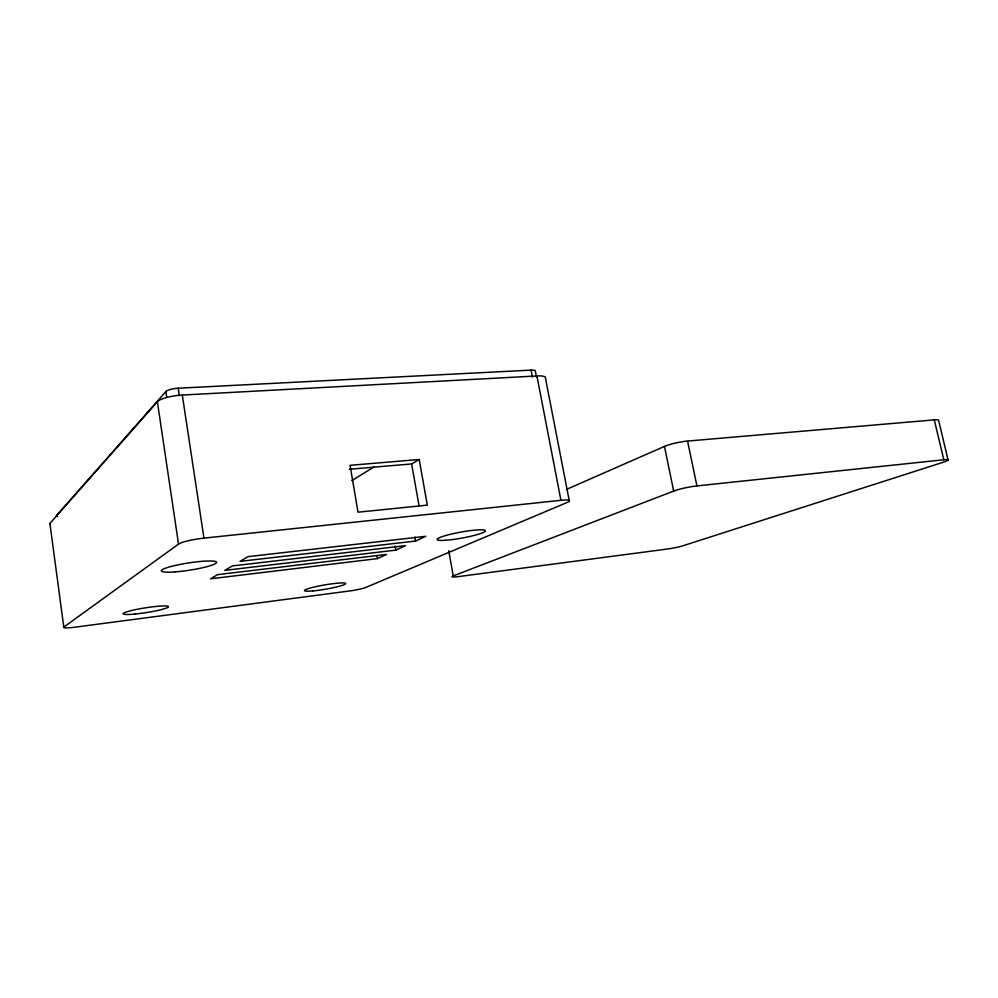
<?xml version="1.0" encoding="UTF-8"?>
<svg xmlns="http://www.w3.org/2000/svg" width="998" height="998" viewBox="0 0 998 998"><rect width="100%" height="100%" fill="white"/><g stroke="black" fill="none" stroke-linecap="round" stroke-linejoin="round"><path stroke-width="1.5" d="M536.462 376.907L535.39 371.343A8.72 2.008 -11.1 0 0 531.061 370.108L178.23 388.222A10.192 2.57 -7.2 0 0 165.855 391.565L56.375 515.704A7.535 1.31 -7.3 0 0 57.622 516.54M63.797 627.093L178.517 544.11A20.746 3.056 -8.6 0 1 203.966 538.134L560.938 500.322A17.702 2.383 -10.8 0 1 567.089 502.493L365.992 587.373A13.273 1.322 -9.9 0 1 349.088 591.028L75.91 627.068A15.269 1.547 -8.7 0 1 63.797 627.093L49.9 523.451L157.385 401.732A20.409 5.015 -7.3 0 1 182.297 395.058L536.924 375.959A17.453 3.93 -11.1 0 1 545.507 378.354L569.347 501.183M351.832 480.624L374.375 466.727M349.213 469.272L411.638 463.933L419.21 459.492L427.319 505.125L358.02 512.211L350.061 465.317L419.21 459.492M377.419 558.63L386.5 554.426L217.564 574.648L210.553 578.803L377.419 558.63L376.895 555.574M395.869 550.11L405.537 545.644L232.297 565.941L224.812 570.369L395.869 550.11L395.196 546.168M415.492 541.053L425.772 536.3L248.028 556.647L240.031 561.375L415.492 541.053L414.781 536.999M566.44 489.419L664.456 446.405A16.779 2.632 -11.8 0 1 687.547 441.066L934.29 419.871A15.581 2.021 -12.9 0 1 938.631 420.37L948.1 460.003M448.726 550.696L453.242 575.908L673.675 491.078A16.866 2.108 -11.5 0 1 696.928 485.914L943.796 459.766L934.29 419.871M687.547 441.066L696.928 485.914M664.456 446.405L673.675 491.078M536.924 375.959L560.938 500.322M531.061 370.108L532.408 377.119M411.638 463.933L419.085 506.036M182.297 395.058L203.966 538.134M178.23 388.222L179.278 395.108M165.855 391.565L166.678 397.067M157.385 401.732L178.517 544.11M453.242 575.908A12.637 1.21 -10.3 0 0 458.955 576.532L667.288 549.037A11.664 1.01 -11.1 0 0 683.156 545.706L943.409 462.186A15.656 1.609 -12.4 0 0 943.796 459.766M50.062 524.437A15.095 2.557 -7.4 0 1 49.9 523.451M134.767 614.069A22.966 2.42 -8.9 0 0 168.537 606.672A22.966 2.42 -8.9 0 0 134.256 609.903A22.966 2.42 -8.9 0 0 134.767 614.069M174.712 571.916A27.894 3.655 -8.8 0 0 216.541 562.473A27.894 3.655 -8.8 0 0 175.673 565.355A27.894 3.655 -8.8 0 0 174.712 571.916M445.021 540.317A24.551 3.056 -10.3 0 0 484.878 531.547A24.551 3.056 -10.3 0 0 453.89 533.481A24.551 3.056 -10.3 0 0 445.021 540.317M312.811 590.916A20.983 2.183 -9.7 0 0 345.632 583.818A20.983 2.183 -9.7 0 0 316.803 586.437A20.983 2.183 -9.7 0 0 312.811 590.916"/></g></svg>
